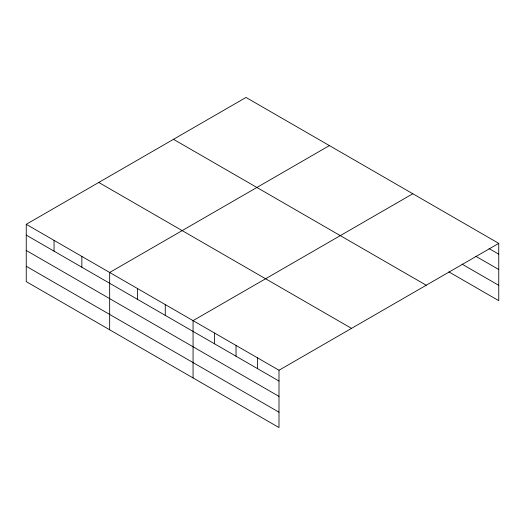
<?xml version="1.0" encoding="UTF-8"?>
<svg xmlns="http://www.w3.org/2000/svg" width="525" height="525" viewBox="0 0 525 525"><rect width="100%" height="100%" fill="white"/><g stroke="black" fill="none" stroke-linecap="round" stroke-linejoin="round"><path stroke-width="0.79" d="M26.25 224.319L278.998 370.243L278.998 427.553L26.25 281.63L26.25 224.319L246.002 97.447L498.75 243.37L498.75 300.681L448.855 271.871M329.411 145.602L109.659 272.475L109.659 329.785M412.814 193.758L193.062 320.631L193.062 377.934M278.998 370.243L498.75 243.37M489.051 248.561L498.75 254.166M475.88 256.312L498.75 269.515M462.02 264.121L498.75 285.331M173.486 139.315L426.234 285.239M98.766 182.451L351.514 328.374M26.25 235.115L278.998 381.038M26.25 250.464L278.998 396.388M26.25 266.28L278.998 412.204M257.512 357.84L257.512 368.635M236.033 345.437L236.033 356.232M214.548 333.034L214.548 343.829M165.263 304.579L165.263 315.374M137.458 288.527L137.458 299.322M81.854 256.423L81.854 267.218M54.055 240.371L54.055 251.167"/></g></svg>
